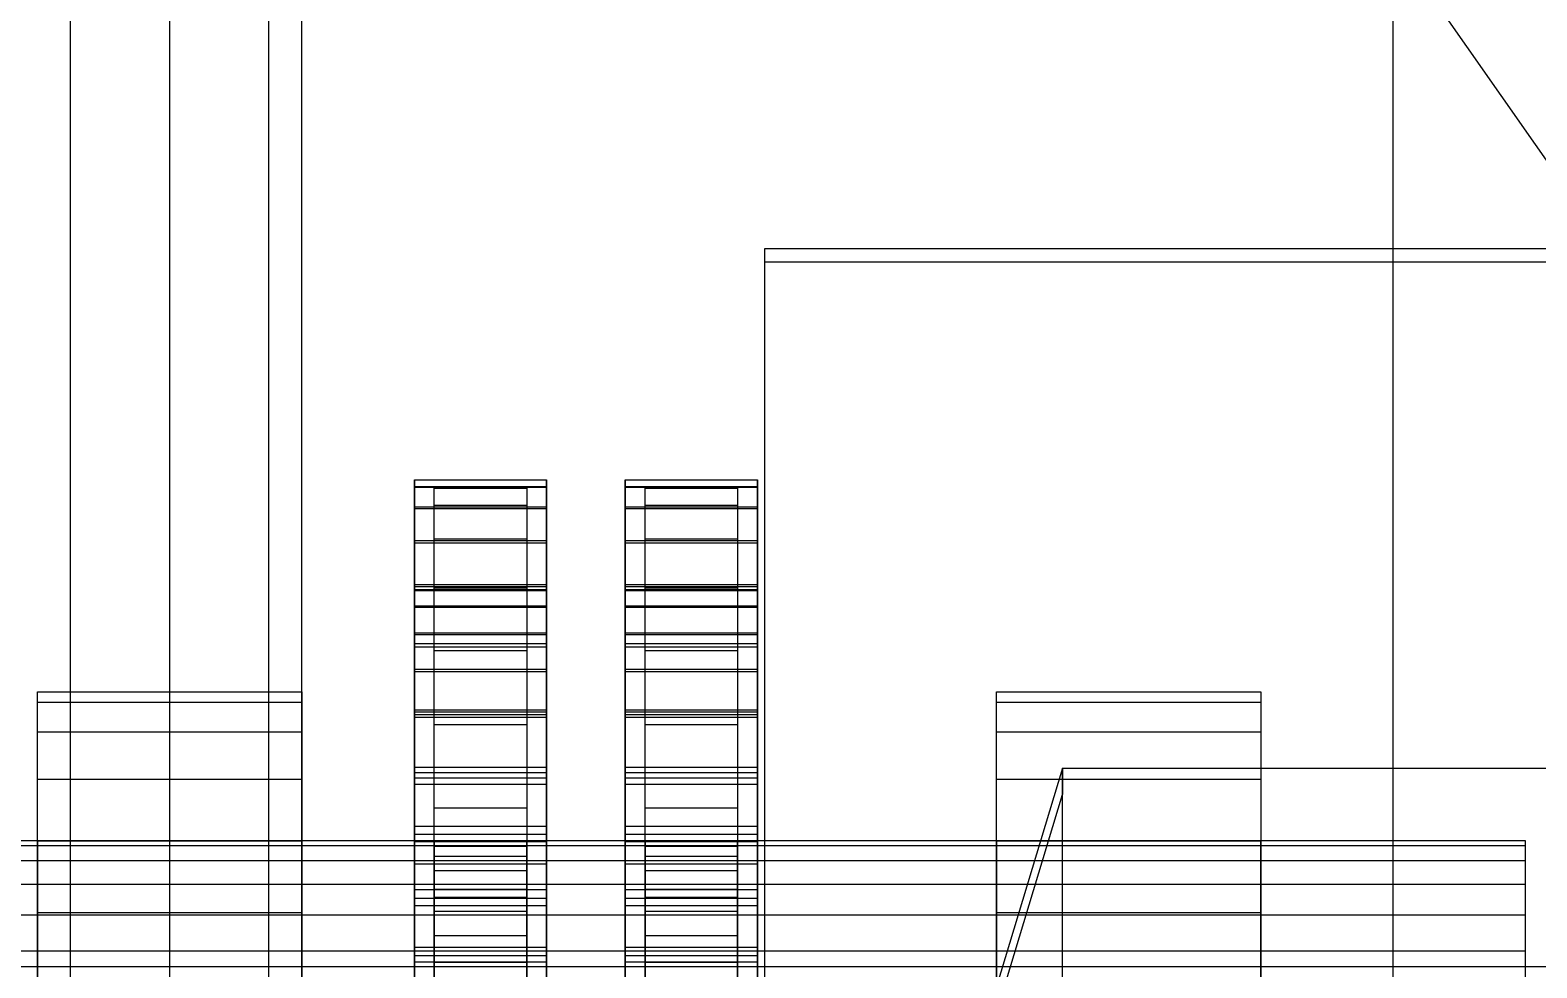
# Model space of a CAD drawing. Header units: millimetres. Extents: x -2500 to 58855, y -53268 to 6837.
# Drawn here: x 1393.9 to 1621.7, y -34350.2 to -34208.5 of the extents above; entities that cross this region are included whole.
import ezdxf

# ---------------------------------------------------------------- set-up
doc = ezdxf.new("R2010")
doc.units = ezdxf.units.MM
for name, color, linetype, lineweight in [('COTAS_O', 1, 'Continuous', 0), ('frontal_secador', 7, 'Continuous', 0), ('frontal_tolva', 7, 'Continuous', 0)]:
    doc.layers.add(name, color=color, linetype=linetype, lineweight=lineweight)
doc.dimstyles.new('R19_100', dxfattribs={"dimtxt": 250, "dimasz": 150, "dimexe": 150, "dimexo": 80, "dimgap": 100, "dimtad": 1, "dimtih": 1, "dimtoh": 1, "dimdsep": 46, "dimcen": 0.09, "dimadec": 0, "dimazin": 0, "dimtfac": 1, "dimtdec": 4, "dimtofl": 0, "dimtmove": 0, "dimatfit": 3, "dimfxl": 1, "dimtolj": 1, "dimtzin": 0, "dimarcsym": 0})

# ---------------------------------------------------------------- blocks, each defined once
blk = doc.blocks.new('*D39')
at = {"layer": 'COTAS_O', "color": 0, "lineweight": -2, "transparency": 16777216}
for p, q in [((-1725, -34320), (-1725, -33550)), ((1725, -34320), (1725, -33550)), ((-1575, -33700), (1575, -33700))]:
    blk.add_line(p, q, dxfattribs=at)
at = {"layer": 'COTAS_O', "color": 0, "transparency": 16777216}
for points in [[(-1575, -33675), (-1575, -33725), (-1725, -33700)], [(1575, -33675), (1575, -33725), (1725, -33700)]]:
    blk.add_solid(points, dxfattribs=at)
at = {"layer": 'Defpoints', "color": 0, "transparency": 16777216}
for p in [(1725, -33700), (-1725, -34400), (1725, -34400)]:
    blk.add_point(p, dxfattribs=at)

msp = doc.modelspace()

# ---------------------------------------------------------------- linework, layer by layer
at = {"layer": 'frontal_secador'}
for p, q in [((1600, -35975), (1600, -33010)), ((1400, -35335), (1400, -33065)), ((1400, -34650), (1400, -33065)), ((1400, -35350), (1400, -33100)), ((1400, -34625), (1400, -33605)), ((1430, -34625), (1430, -33605)), ((1415, -34590), (1415, -33640)), ((1435, -34590), (1435, -33640)), ((1505, -34241.5), (1632, -34241.5)), ((1505, -34243.5), (1505, -34241.5)), ((1505, -34243.5), (1632, -34243.5)), ((1505, -34743.5), (1505, -34243.5)), ((1452, -34277.441), (1452, -34276.445)), ((1452, -34276.445), (1472, -34276.445)), ((1452, -34292.325), (1452, -34276.445)), ((1452, -34276.445), (1452, -34277.562)), ((1452, -34280.523), (1452, -34277.441)), ((1452, -34277.441), (1472, -34277.441)), ((1452, -34293.116), (1452, -34277.441)), ((1472, -34276.445), (1472, -34277.441)), ((1472, -34276.445), (1472, -34292.325)), ((1472, -34277.562), (1472, -34276.445)), ((1472, -34277.441), (1472, -34280.523)), ((1472, -34277.441), (1472, -34293.116)), ((1483.88, -34277.441), (1483.88, -34276.445)), ((1483.88, -34276.445), (1503.88, -34276.445)), ((1483.88, -34292.325), (1483.88, -34276.445)), ((1483.88, -34276.445), (1483.88, -34277.562)), ((1483.88, -34280.523), (1483.88, -34277.441)), ((1483.88, -34277.441), (1503.88, -34277.441)), ((1483.88, -34293.116), (1483.88, -34277.441)), ((1503.88, -34276.445), (1503.88, -34277.441)), ((1503.88, -34276.445), (1503.88, -34292.325)), ((1503.88, -34277.562), (1503.88, -34276.445)), ((1503.88, -34277.441), (1503.88, -34280.523)), ((1503.88, -34277.441), (1503.88, -34293.116)), ((1452, -34277.562), (1472, -34277.562)), ((1452, -34293.212), (1452, -34277.562)), ((1452, -34277.562), (1452, -34280.761)), ((1455, -34280.29), (1455, -34277.709)), ((1455, -34277.709), (1469, -34277.709)), ((1455, -34331.096), (1455, -34277.709)), ((1469, -34277.709), (1469, -34280.29)), ((1469, -34277.709), (1469, -34331.096)), ((1472, -34277.562), (1472, -34293.212)), ((1472, -34280.761), (1472, -34277.562)), ((1483.88, -34277.562), (1503.88, -34277.562)), ((1483.88, -34293.212), (1483.88, -34277.562)), ((1483.88, -34277.562), (1483.88, -34280.761)), ((1486.88, -34280.29), (1486.88, -34277.709)), ((1486.88, -34277.709), (1500.88, -34277.709)), ((1486.88, -34331.096), (1486.88, -34277.709)), ((1500.88, -34277.709), (1500.88, -34280.29)), ((1500.88, -34277.709), (1500.88, -34331.096)), ((1503.88, -34277.562), (1503.88, -34293.212)), ((1503.88, -34280.761), (1503.88, -34277.562)), ((1452, -34285.606), (1452, -34280.523)), ((1452, -34280.523), (1472, -34280.523)), ((1452, -34295.562), (1452, -34280.523)), ((1452, -34280.761), (1472, -34280.761)), ((1452, -34295.752), (1452, -34280.761)), ((1452, -34280.761), (1452, -34285.955)), ((1455, -34285.364), (1455, -34280.29)), ((1455, -34280.29), (1469, -34280.29)), ((1455, -34331.859), (1455, -34280.29)), ((1469, -34280.29), (1469, -34285.364)), ((1469, -34280.29), (1469, -34331.859)), ((1472, -34280.523), (1472, -34285.606)), ((1472, -34280.523), (1472, -34295.562)), ((1472, -34280.761), (1472, -34295.752)), ((1472, -34285.955), (1472, -34280.761)), ((1483.88, -34285.606), (1483.88, -34280.523)), ((1483.88, -34280.523), (1503.88, -34280.523)), ((1483.88, -34295.562), (1483.88, -34280.523)), ((1483.88, -34280.761), (1503.88, -34280.761)), ((1483.88, -34295.752), (1483.88, -34280.761)), ((1483.88, -34280.761), (1483.88, -34285.955)), ((1486.88, -34285.364), (1486.88, -34280.29)), ((1486.88, -34280.29), (1500.88, -34280.29)), ((1486.88, -34331.859), (1486.88, -34280.29)), ((1500.88, -34280.29), (1500.88, -34285.364)), ((1500.88, -34280.29), (1500.88, -34331.859)), ((1503.88, -34280.523), (1503.88, -34285.606)), ((1503.88, -34280.523), (1503.88, -34295.562)), ((1503.88, -34280.761), (1503.88, -34295.752)), ((1503.88, -34285.955), (1503.88, -34280.761)), ((1452, -34292.55), (1452, -34285.606)), ((1452, -34285.606), (1472, -34285.606)), ((1452, -34299.598), (1452, -34285.606)), ((1452, -34285.955), (1472, -34285.955)), ((1452, -34299.875), (1452, -34285.955)), ((1452, -34285.955), (1452, -34293.001)), ((1455, -34292.758), (1455, -34285.364)), ((1455, -34285.364), (1469, -34285.364)), ((1455, -34333.359), (1455, -34285.364)), ((1469, -34285.364), (1469, -34292.758)), ((1469, -34285.364), (1469, -34333.359)), ((1472, -34285.606), (1472, -34292.55)), ((1472, -34285.606), (1472, -34299.598)), ((1472, -34285.955), (1472, -34299.875)), ((1472, -34293.001), (1472, -34285.955)), ((1483.88, -34292.55), (1483.88, -34285.606)), ((1483.88, -34285.606), (1503.88, -34285.606)), ((1483.88, -34299.598), (1483.88, -34285.606)), ((1483.88, -34285.955), (1503.88, -34285.955)), ((1483.88, -34299.875), (1483.88, -34285.955)), ((1483.88, -34285.955), (1483.88, -34293.001)), ((1486.88, -34292.758), (1486.88, -34285.364)), ((1486.88, -34285.364), (1500.88, -34285.364)), ((1486.88, -34333.359), (1486.88, -34285.364)), ((1500.88, -34285.364), (1500.88, -34292.758)), ((1500.88, -34285.364), (1500.88, -34333.359)), ((1503.88, -34285.606), (1503.88, -34292.55)), ((1503.88, -34285.606), (1503.88, -34299.598)), ((1503.88, -34285.955), (1503.88, -34299.875)), ((1503.88, -34293.001), (1503.88, -34285.955)), ((1472, -34292.325), (1452, -34292.325)), ((1452, -34292.325), (1452, -34293.116)), ((1452, -34293.212), (1452, -34292.325)), ((1452, -34301.166), (1452, -34292.55)), ((1452, -34292.55), (1472, -34292.55)), ((1452, -34305.111), (1452, -34292.55)), ((1452, -34293.001), (1472, -34293.001)), ((1452, -34305.469), (1452, -34293.001)), ((1452, -34293.001), (1452, -34301.706)), ((1472, -34293.116), (1452, -34293.116)), ((1452, -34293.116), (1452, -34295.562)), ((1472, -34293.212), (1452, -34293.212)), ((1452, -34295.752), (1452, -34293.212)), ((1455, -34302.221), (1455, -34292.758)), ((1455, -34292.758), (1469, -34292.758)), ((1455, -34335.545), (1455, -34292.758)), ((1469, -34292.758), (1469, -34302.221)), ((1469, -34292.758), (1469, -34335.545)), ((1472, -34293.116), (1472, -34292.325)), ((1472, -34292.325), (1472, -34293.212)), ((1472, -34292.55), (1472, -34301.166)), ((1472, -34292.55), (1472, -34305.111)), ((1472, -34293.001), (1472, -34305.469)), ((1472, -34301.706), (1472, -34293.001)), ((1472, -34295.562), (1472, -34293.116)), ((1472, -34293.212), (1472, -34295.752)), ((1503.88, -34292.325), (1483.88, -34292.325)), ((1483.88, -34292.325), (1483.88, -34293.116)), ((1483.88, -34293.212), (1483.88, -34292.325)), ((1483.88, -34301.166), (1483.88, -34292.55)), ((1483.88, -34292.55), (1503.88, -34292.55)), ((1483.88, -34305.111), (1483.88, -34292.55)), ((1483.88, -34293.001), (1503.88, -34293.001)), ((1483.88, -34305.469), (1483.88, -34293.001)), ((1483.88, -34293.001), (1483.88, -34301.706)), ((1503.88, -34293.116), (1483.88, -34293.116)), ((1483.88, -34293.116), (1483.88, -34295.562)), ((1503.88, -34293.212), (1483.88, -34293.212)), ((1483.88, -34295.752), (1483.88, -34293.212)), ((1486.88, -34302.221), (1486.88, -34292.758)), ((1486.88, -34292.758), (1500.88, -34292.758)), ((1486.88, -34335.545), (1486.88, -34292.758)), ((1500.88, -34292.758), (1500.88, -34302.221)), ((1500.88, -34292.758), (1500.88, -34335.545)), ((1503.88, -34293.116), (1503.88, -34292.325)), ((1503.88, -34292.325), (1503.88, -34293.212)), ((1503.88, -34292.55), (1503.88, -34301.166)), ((1503.88, -34292.55), (1503.88, -34305.111)), ((1503.88, -34293.001), (1503.88, -34305.469)), ((1503.88, -34301.706), (1503.88, -34293.001)), ((1503.88, -34295.562), (1503.88, -34293.116)), ((1503.88, -34293.212), (1503.88, -34295.752)), ((1472, -34295.562), (1452, -34295.562)), ((1452, -34295.562), (1452, -34299.598)), ((1472, -34299.598), (1472, -34295.562)), ((1503.88, -34295.562), (1483.88, -34295.562)), ((1483.88, -34295.562), (1483.88, -34299.598)), ((1503.88, -34299.598), (1503.88, -34295.562)), ((1472, -34295.752), (1452, -34295.752)), ((1452, -34299.875), (1452, -34295.752)), ((1472, -34295.752), (1472, -34299.875)), ((1503.88, -34295.752), (1483.88, -34295.752)), ((1483.88, -34299.875), (1483.88, -34295.752)), ((1503.88, -34295.752), (1503.88, -34299.875)), ((1472, -34299.598), (1452, -34299.598)), ((1452, -34299.598), (1452, -34305.111)), ((1472, -34299.875), (1452, -34299.875)), ((1452, -34305.469), (1452, -34299.875)), ((1472, -34305.111), (1472, -34299.598)), ((1472, -34299.875), (1472, -34305.469)), ((1503.88, -34299.598), (1483.88, -34299.598)), ((1483.88, -34299.598), (1483.88, -34305.111)), ((1503.88, -34299.875), (1483.88, -34299.875)), ((1483.88, -34305.469), (1483.88, -34299.875)), ((1503.88, -34305.111), (1503.88, -34299.598)), ((1503.88, -34299.875), (1503.88, -34305.469)), ((1452, -34311.217), (1452, -34301.166)), ((1452, -34301.166), (1472, -34301.166)), ((1452, -34311.951), (1452, -34301.166)), ((1452, -34301.706), (1472, -34301.706)), ((1452, -34312.38), (1452, -34301.706)), ((1452, -34301.706), (1452, -34311.559)), ((1455, -34313.43), (1455, -34302.221)), ((1455, -34302.221), (1469, -34302.221)), ((1455, -34338.342), (1455, -34302.221)), ((1469, -34302.221), (1469, -34313.43)), ((1469, -34302.221), (1469, -34338.342)), ((1472, -34301.166), (1472, -34311.217)), ((1472, -34301.166), (1472, -34311.951)), ((1472, -34301.706), (1472, -34312.38)), ((1472, -34311.559), (1472, -34301.706)), ((1483.88, -34311.217), (1483.88, -34301.166)), ((1483.88, -34301.166), (1503.88, -34301.166)), ((1483.88, -34311.951), (1483.88, -34301.166)), ((1483.88, -34301.706), (1503.88, -34301.706)), ((1483.88, -34312.38), (1483.88, -34301.706)), ((1483.88, -34301.706), (1483.88, -34311.559)), ((1486.88, -34313.43), (1486.88, -34302.221)), ((1486.88, -34302.221), (1500.88, -34302.221)), ((1486.88, -34338.342), (1486.88, -34302.221)), ((1500.88, -34302.221), (1500.88, -34313.43)), ((1500.88, -34302.221), (1500.88, -34338.342)), ((1503.88, -34301.166), (1503.88, -34311.217)), ((1503.88, -34301.166), (1503.88, -34311.951)), ((1503.88, -34301.706), (1503.88, -34312.38)), ((1503.88, -34311.559), (1503.88, -34301.706)), ((1472, -34305.111), (1452, -34305.111)), ((1452, -34305.111), (1452, -34311.951)), ((1472, -34305.469), (1452, -34305.469)), ((1452, -34312.38), (1452, -34305.469)), ((1472, -34311.951), (1472, -34305.111)), ((1472, -34305.469), (1472, -34312.38)), ((1503.88, -34305.111), (1483.88, -34305.111)), ((1483.88, -34305.111), (1483.88, -34311.951)), ((1503.88, -34305.469), (1483.88, -34305.469)), ((1483.88, -34312.38), (1483.88, -34305.469)), ((1503.88, -34311.951), (1503.88, -34305.111)), ((1503.88, -34305.469), (1503.88, -34312.38)), ((1395, -34310.033), (1395, -34308.5)), ((1395, -34308.5), (1435, -34308.5)), ((1395, -34331), (1395, -34308.5)), ((1435, -34308.5), (1435, -34310.033)), ((1435, -34308.5), (1435, -34331)), ((1540, -34310.033), (1540, -34308.5)), ((1540, -34308.5), (1580, -34308.5)), ((1540, -34331), (1540, -34308.5)), ((1580, -34308.5), (1580, -34310.033)), ((1580, -34308.5), (1580, -34331)), ((1395, -34314.529), (1395, -34310.033)), ((1395, -34310.033), (1435, -34310.033)), ((1395, -34331.767), (1395, -34310.033)), ((1435, -34310.033), (1435, -34314.529)), ((1435, -34310.033), (1435, -34331.767)), ((1452, -34322.428), (1452, -34311.217)), ((1452, -34311.217), (1472, -34311.217)), ((1452, -34319.931), (1452, -34311.217)), ((1452, -34311.559), (1452, -34321.47)), ((1472, -34311.559), (1452, -34311.559)), ((1452, -34311.559), (1452, -34320.692)), ((1472, -34311.217), (1472, -34322.428)), ((1472, -34311.217), (1472, -34319.931)), ((1472, -34321.47), (1472, -34311.559)), ((1472, -34320.692), (1472, -34311.559)), ((1483.88, -34322.428), (1483.88, -34311.217)), ((1483.88, -34311.217), (1503.88, -34311.217)), ((1483.88, -34319.931), (1483.88, -34311.217)), ((1483.88, -34311.559), (1483.88, -34321.47)), ((1503.88, -34311.559), (1483.88, -34311.559)), ((1483.88, -34311.559), (1483.88, -34320.692)), ((1503.88, -34311.217), (1503.88, -34322.428)), ((1503.88, -34311.217), (1503.88, -34319.931)), ((1503.88, -34321.47), (1503.88, -34311.559)), ((1503.88, -34320.692), (1503.88, -34311.559)), ((1540, -34314.529), (1540, -34310.033)), ((1540, -34310.033), (1580, -34310.033)), ((1540, -34331.767), (1540, -34310.033)), ((1580, -34310.033), (1580, -34314.529)), ((1580, -34310.033), (1580, -34331.767)), ((1472, -34311.951), (1452, -34311.951)), ((1452, -34311.951), (1452, -34319.931)), ((1472, -34312.38), (1452, -34312.38)), ((1452, -34320.692), (1452, -34312.38)), ((1455, -34326.004), (1455, -34313.43)), ((1455, -34313.43), (1469, -34313.43)), ((1455, -34341.655), (1455, -34313.43)), ((1469, -34313.43), (1469, -34326.004)), ((1469, -34313.43), (1469, -34341.655)), ((1472, -34319.931), (1472, -34311.951)), ((1472, -34312.38), (1472, -34320.692)), ((1503.88, -34311.951), (1483.88, -34311.951)), ((1483.88, -34311.951), (1483.88, -34319.931)), ((1503.88, -34312.38), (1483.88, -34312.38)), ((1483.88, -34320.692), (1483.88, -34312.38)), ((1486.88, -34326.004), (1486.88, -34313.43)), ((1486.88, -34313.43), (1500.88, -34313.43)), ((1486.88, -34341.655), (1486.88, -34313.43)), ((1500.88, -34313.43), (1500.88, -34326.004)), ((1500.88, -34313.43), (1500.88, -34341.655)), ((1503.88, -34319.931), (1503.88, -34311.951)), ((1503.88, -34312.38), (1503.88, -34320.692)), ((1395, -34321.68), (1395, -34314.529)), ((1395, -34314.529), (1435, -34314.529)), ((1395, -34334.014), (1395, -34314.529)), ((1435, -34314.529), (1435, -34321.68)), ((1435, -34314.529), (1435, -34334.014)), ((1540, -34321.68), (1540, -34314.529)), ((1540, -34314.529), (1580, -34314.529)), ((1540, -34334.014), (1540, -34314.529)), ((1580, -34314.529), (1580, -34321.68)), ((1580, -34314.529), (1580, -34334.014)), ((1550, -34320), (1450, -34650)), ((1472, -34319.931), (1452, -34319.931)), ((1452, -34319.931), (1452, -34328.831)), ((1452, -34320.692), (1472, -34320.692)), ((1452, -34330.057), (1452, -34320.692)), ((1472, -34328.831), (1472, -34319.931)), ((1472, -34320.692), (1472, -34330.057)), ((1503.88, -34319.931), (1483.88, -34319.931)), ((1483.88, -34319.931), (1483.88, -34328.831)), ((1483.88, -34320.692), (1503.88, -34320.692)), ((1483.88, -34330.057), (1483.88, -34320.692)), ((1503.88, -34328.831), (1503.88, -34319.931)), ((1503.88, -34320.692), (1503.88, -34330.057)), ((1550, -34320), (2250, -34320)), ((1550, -34920), (1550, -34320)), ((1550, -34320), (1550, -34324)), ((1395, -34331), (1395, -34321.68)), ((1395, -34321.68), (1435, -34321.68)), ((1395, -34337.59), (1395, -34321.68)), ((1435, -34321.68), (1435, -34331)), ((1435, -34321.68), (1435, -34337.59)), ((1452, -34321.47), (1472, -34321.47)), ((1452, -34330.057), (1452, -34321.47)), ((1452, -34321.47), (1452, -34331.108)), ((1452, -34334.49), (1452, -34322.428)), ((1452, -34322.428), (1472, -34322.428)), ((1452, -34328.831), (1452, -34322.428)), ((1472, -34321.47), (1472, -34330.057)), ((1472, -34331.108), (1472, -34321.47)), ((1472, -34322.428), (1472, -34334.49)), ((1472, -34322.428), (1472, -34328.831)), ((1483.88, -34321.47), (1503.88, -34321.47)), ((1483.88, -34330.057), (1483.88, -34321.47)), ((1483.88, -34321.47), (1483.88, -34331.108)), ((1483.88, -34334.49), (1483.88, -34322.428)), ((1483.88, -34322.428), (1503.88, -34322.428)), ((1483.88, -34328.831), (1483.88, -34322.428)), ((1503.88, -34321.47), (1503.88, -34330.057)), ((1503.88, -34331.108), (1503.88, -34321.47)), ((1503.88, -34322.428), (1503.88, -34334.49)), ((1503.88, -34322.428), (1503.88, -34328.831)), ((1540, -34331), (1540, -34321.68)), ((1540, -34321.68), (1580, -34321.68)), ((1540, -34337.59), (1540, -34321.68)), ((1580, -34321.68), (1580, -34331)), ((1580, -34321.68), (1580, -34337.59)), ((1450, -34654), (1550, -34324)), ((1455, -34339.514), (1455, -34326.004)), ((1455, -34326.004), (1469, -34326.004)), ((1455, -34345.372), (1455, -34326.004)), ((1469, -34326.004), (1469, -34339.514)), ((1469, -34326.004), (1469, -34345.372)), ((1486.88, -34339.514), (1486.88, -34326.004)), ((1486.88, -34326.004), (1500.88, -34326.004)), ((1486.88, -34345.372), (1486.88, -34326.004)), ((1500.88, -34326.004), (1500.88, -34339.514)), ((1500.88, -34326.004), (1500.88, -34345.372)), ((1472, -34328.831), (1452, -34328.831)), ((1452, -34328.831), (1452, -34338.408)), ((1472, -34338.408), (1472, -34328.831)), ((1503.88, -34328.831), (1483.88, -34328.831)), ((1483.88, -34328.831), (1483.88, -34338.408)), ((1503.88, -34338.408), (1503.88, -34328.831)), ((1620, -34331), (1360, -34331)), ((1620, -34331.767), (1360, -34331.767)), ((1395, -34341.853), (1395, -34331)), ((1395, -34331), (1435, -34331)), ((1395, -34342.25), (1395, -34331)), ((1395, -34331), (1395, -34331.767)), ((1395, -34331.767), (1395, -34334.014)), ((1435, -34331.767), (1395, -34331.767)), ((1435, -34331), (1435, -34341.853)), ((1435, -34331), (1435, -34342.25)), ((1435, -34331.767), (1435, -34331)), ((1435, -34334.014), (1435, -34331.767)), ((1472, -34330.057), (1452, -34330.057)), ((1452, -34339.696), (1452, -34330.057)), ((1452, -34331.108), (1472, -34331.108)), ((1452, -34339.696), (1452, -34331.108)), ((1452, -34331.108), (1452, -34340.747)), ((1455, -34331.096), (1455, -34331.859)), ((1469, -34331.096), (1455, -34331.096)), ((1455, -34331.859), (1455, -34333.359)), ((1469, -34331.859), (1455, -34331.859)), ((1469, -34331.859), (1469, -34331.096)), ((1469, -34333.359), (1469, -34331.859)), ((1472, -34330.057), (1472, -34339.696)), ((1472, -34331.108), (1472, -34339.696)), ((1472, -34340.747), (1472, -34331.108)), ((1503.88, -34330.057), (1483.88, -34330.057)), ((1483.88, -34339.696), (1483.88, -34330.057)), ((1483.88, -34331.108), (1503.88, -34331.108)), ((1483.88, -34339.696), (1483.88, -34331.108)), ((1483.88, -34331.108), (1483.88, -34340.747)), ((1486.88, -34331.096), (1486.88, -34331.859)), ((1500.88, -34331.096), (1486.88, -34331.096)), ((1486.88, -34331.859), (1486.88, -34333.359)), ((1500.88, -34331.859), (1486.88, -34331.859)), ((1500.88, -34331.859), (1500.88, -34331.096)), ((1500.88, -34333.359), (1500.88, -34331.859)), ((1503.88, -34330.057), (1503.88, -34339.696)), ((1503.88, -34331.108), (1503.88, -34339.696)), ((1503.88, -34340.747), (1503.88, -34331.108)), ((1540, -34341.853), (1540, -34331)), ((1540, -34331), (1580, -34331)), ((1540, -34342.25), (1540, -34331)), ((1540, -34331), (1540, -34331.767)), ((1540, -34331.767), (1540, -34334.014)), ((1580, -34331.767), (1540, -34331.767)), ((1580, -34331), (1580, -34341.853)), ((1580, -34331), (1580, -34342.25)), ((1580, -34331.767), (1580, -34331)), ((1580, -34334.014), (1580, -34331.767)), ((1620, -34331.767), (1620, -34331)), ((1620, -34334.014), (1620, -34331.767)), ((1620, -34334.014), (1360, -34334.014)), ((1395, -34334.014), (1395, -34337.59)), ((1435, -34334.014), (1395, -34334.014)), ((1435, -34337.59), (1435, -34334.014)), ((1455, -34333.359), (1455, -34335.545)), ((1469, -34333.359), (1455, -34333.359)), ((1469, -34335.545), (1469, -34333.359)), ((1486.88, -34333.359), (1486.88, -34335.545)), ((1500.88, -34333.359), (1486.88, -34333.359)), ((1500.88, -34335.545), (1500.88, -34333.359)), ((1540, -34334.014), (1540, -34337.59)), ((1580, -34334.014), (1540, -34334.014)), ((1580, -34337.59), (1580, -34334.014)), ((1620, -34337.59), (1620, -34334.014)), ((1452, -34347.074), (1452, -34334.49)), ((1452, -34334.49), (1472, -34334.49)), ((1452, -34338.408), (1452, -34334.49)), ((1455, -34335.545), (1455, -34338.342)), ((1469, -34335.545), (1455, -34335.545)), ((1469, -34338.342), (1469, -34335.545)), ((1472, -34334.49), (1472, -34347.074)), ((1472, -34334.49), (1472, -34338.408)), ((1483.88, -34347.074), (1483.88, -34334.49)), ((1483.88, -34334.49), (1503.88, -34334.49)), ((1483.88, -34338.408), (1483.88, -34334.49)), ((1486.88, -34335.545), (1486.88, -34338.342)), ((1500.88, -34335.545), (1486.88, -34335.545)), ((1500.88, -34338.342), (1500.88, -34335.545)), ((1503.88, -34334.49), (1503.88, -34347.074)), ((1503.88, -34334.49), (1503.88, -34338.408)), ((1620, -34337.59), (1360, -34337.59)), ((1395, -34337.59), (1395, -34342.25)), ((1435, -34337.59), (1395, -34337.59)), ((1435, -34342.25), (1435, -34337.59)), ((1472, -34338.408), (1452, -34338.408)), ((1452, -34338.408), (1452, -34348.399)), ((1455, -34338.342), (1455, -34341.655)), ((1469, -34338.342), (1455, -34338.342)), ((1469, -34341.655), (1469, -34338.342)), ((1472, -34348.399), (1472, -34338.408)), ((1503.88, -34338.408), (1483.88, -34338.408)), ((1483.88, -34338.408), (1483.88, -34348.399)), ((1486.88, -34338.342), (1486.88, -34341.655)), ((1500.88, -34338.342), (1486.88, -34338.342)), ((1500.88, -34341.655), (1500.88, -34338.342)), ((1503.88, -34348.399), (1503.88, -34338.408)), ((1540, -34337.59), (1540, -34342.25)), ((1580, -34337.59), (1540, -34337.59)), ((1580, -34342.25), (1580, -34337.59)), ((1620, -34342.25), (1620, -34337.59)), ((1472, -34339.696), (1452, -34339.696)), ((1452, -34349.334), (1452, -34339.696)), ((1452, -34340.747), (1472, -34340.747)), ((1452, -34349.334), (1452, -34340.747)), ((1452, -34340.747), (1452, -34350.385)), ((1455, -34353.5), (1455, -34339.514)), ((1455, -34339.514), (1469, -34339.514)), ((1455, -34349.366), (1455, -34339.514)), ((1469, -34339.514), (1469, -34353.5)), ((1469, -34339.514), (1469, -34349.366)), ((1472, -34339.696), (1472, -34349.334)), ((1472, -34340.747), (1472, -34349.334)), ((1472, -34350.385), (1472, -34340.747)), ((1503.88, -34339.696), (1483.88, -34339.696)), ((1483.88, -34349.334), (1483.88, -34339.696)), ((1483.88, -34340.747), (1503.88, -34340.747)), ((1483.88, -34349.334), (1483.88, -34340.747)), ((1483.88, -34340.747), (1483.88, -34350.385)), ((1486.88, -34353.5), (1486.88, -34339.514)), ((1486.88, -34339.514), (1500.88, -34339.514)), ((1486.88, -34349.366), (1486.88, -34339.514)), ((1500.88, -34339.514), (1500.88, -34353.5)), ((1500.88, -34339.514), (1500.88, -34349.366)), ((1503.88, -34339.696), (1503.88, -34349.334)), ((1503.88, -34340.747), (1503.88, -34349.334)), ((1503.88, -34350.385), (1503.88, -34340.747)), ((1620, -34342.25), (1360, -34342.25)), ((1395, -34353.5), (1395, -34341.853)), ((1395, -34341.853), (1435, -34341.853)), ((1395, -34347.677), (1395, -34341.853)), ((1395, -34342.25), (1395, -34347.677)), ((1435, -34342.25), (1395, -34342.25)), ((1435, -34341.853), (1435, -34353.5)), ((1435, -34341.853), (1435, -34347.677)), ((1435, -34347.677), (1435, -34342.25)), ((1455, -34341.655), (1455, -34345.372)), ((1469, -34341.655), (1455, -34341.655)), ((1469, -34345.372), (1469, -34341.655)), ((1486.88, -34341.655), (1486.88, -34345.372)), ((1500.88, -34341.655), (1486.88, -34341.655)), ((1500.88, -34345.372), (1500.88, -34341.655)), ((1540, -34353.5), (1540, -34341.853)), ((1540, -34341.853), (1580, -34341.853)), ((1540, -34347.677), (1540, -34341.853)), ((1540, -34342.25), (1540, -34347.677)), ((1580, -34342.25), (1540, -34342.25)), ((1580, -34341.853), (1580, -34353.5)), ((1580, -34341.853), (1580, -34347.677)), ((1580, -34347.677), (1580, -34342.25)), ((1620, -34347.677), (1620, -34342.25)), ((1455, -34345.372), (1455, -34349.366)), ((1469, -34345.372), (1455, -34345.372)), ((1469, -34349.366), (1469, -34345.372)), ((1486.88, -34345.372), (1486.88, -34349.366)), ((1500.88, -34345.372), (1486.88, -34345.372)), ((1500.88, -34349.366), (1500.88, -34345.372)), ((1620, -34347.677), (1360, -34347.677)), ((1395, -34347.677), (1395, -34353.5)), ((1435, -34347.677), (1395, -34347.677)), ((1435, -34353.5), (1435, -34347.677)), ((1452, -34359.834), (1452, -34347.074)), ((1452, -34347.074), (1472, -34347.074)), ((1452, -34348.399), (1452, -34347.074)), ((1472, -34347.074), (1472, -34359.834)), ((1472, -34347.074), (1472, -34348.399)), ((1483.88, -34359.834), (1483.88, -34347.074)), ((1483.88, -34347.074), (1503.88, -34347.074)), ((1483.88, -34348.399), (1483.88, -34347.074)), ((1503.88, -34347.074), (1503.88, -34359.834)), ((1503.88, -34347.074), (1503.88, -34348.399)), ((1540, -34347.677), (1540, -34353.5)), ((1580, -34347.677), (1540, -34347.677)), ((1580, -34353.5), (1580, -34347.677)), ((1620, -34353.5), (1620, -34347.677)), ((1472, -34348.399), (1452, -34348.399)), ((1452, -34348.399), (1452, -34358.529)), ((1472, -34349.334), (1452, -34349.334)), ((1452, -34358.973), (1452, -34349.334)), ((1455, -34349.366), (1455, -34353.5)), ((1469, -34349.366), (1455, -34349.366)), ((1469, -34353.5), (1469, -34349.366)), ((1472, -34358.529), (1472, -34348.399)), ((1472, -34349.334), (1472, -34358.973)), ((1503.88, -34348.399), (1483.88, -34348.399)), ((1483.88, -34348.399), (1483.88, -34358.529)), ((1503.88, -34349.334), (1483.88, -34349.334)), ((1483.88, -34358.973), (1483.88, -34349.334)), ((1486.88, -34349.366), (1486.88, -34353.5)), ((1500.88, -34349.366), (1486.88, -34349.366)), ((1500.88, -34353.5), (1500.88, -34349.366)), ((1503.88, -34358.529), (1503.88, -34348.399)), ((1503.88, -34349.334), (1503.88, -34358.973))]:
    msp.add_line(p, q, dxfattribs=at)
at = {"layer": 'frontal_tolva'}
for p, q in [((1720.416, -34367.194), (673.416, -32870.194)), ((-1821.5, -34350), (1821.5, -34350))]:
    msp.add_line(p, q, dxfattribs=at)

# ---------------------------------------------------------------- dimensions: what is measured, and where the dimension line sits
at = {"layer": 'COTAS_O'}
dim = msp.add_aligned_dim(p1=(-1725, -34400), p2=(1725, -34400), distance=700, text='<> O', dimstyle='R19_100', dxfattribs=at)
dim.commit()
dim.dimension.update_dxf_attribs({"geometry": '*D39', "text_midpoint": (0, -33700)})

doc.saveas('drawing.dxf')
